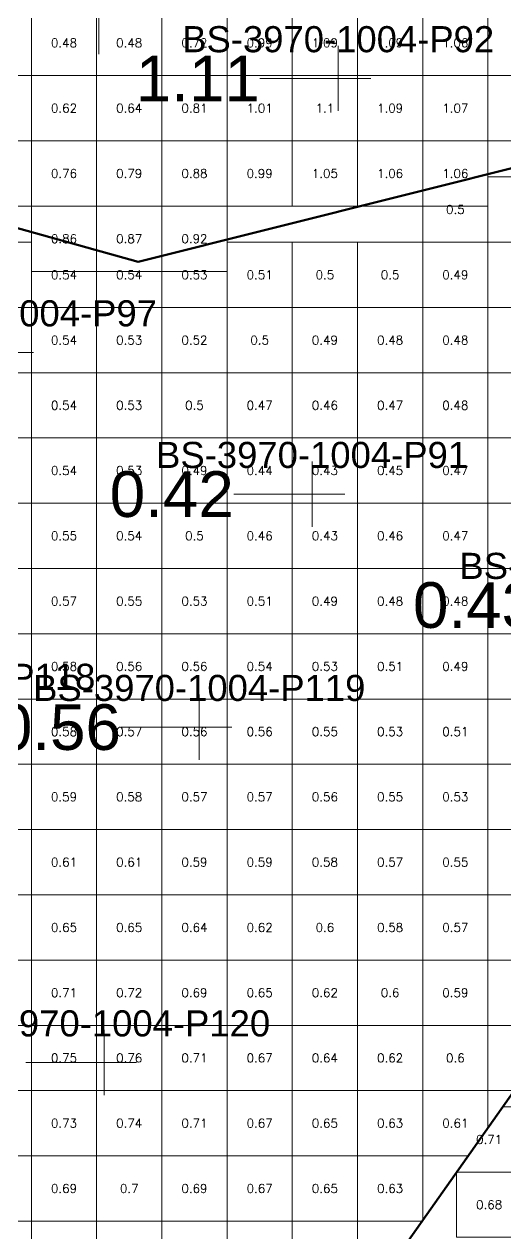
# Model space of a CAD drawing. Header units: inches. Extents: x 469759 to 470079, y 4349683 to 4349873.
# Drawn here: x 469840.26 to 469847.63, y 4349749.96 to 4349768.48 of the extents above; entities that cross this region are included whole.
import ezdxf
from ezdxf.enums import TextEntityAlignment as Align

# ---------------------------------------------------------------- set-up
doc = ezdxf.new("R2010")
doc.units = ezdxf.units.IN
doc.header["$MEASUREMENT"] = 0
for name, color, linetype, lineweight in [('点', 7, 'Continuous', 0), ('爆区方格网', 7, 'Continuous', 0), ('线条', 7, 'Continuous', 0), ('钻孔', 7, 'Continuous', 0)]:
    doc.layers.add(name, color=color, linetype=linetype, lineweight=lineweight)
doc.styles.add('3dmine_textStyle_1', font='txt.shx', dxfattribs={"height": 1, "bigfont": 'gbcbig.shx'})
doc.styles.add('3dmine_textStyle_2', font='arial.ttf', dxfattribs={"height": 1})

msp = doc.modelspace()

# ---------------------------------------------------------------- hatches: boundary and pattern name
at = {"layer": '钻孔', "linetype": 'Continuous', "lineweight": 0, "true_color": 0x0000ff, "extrusion": (0, 1, 0)}
msp.add_hatch(color=5, dxfattribs=at).paths.add_polyline_path([(-469846.07, 3960.43), (-469845.07, 3960.43), (-469845.07, 3972.43), (-469846.07, 3972.43)], flags=0)
at = {"layer": '钻孔', "linetype": 'Continuous', "lineweight": 0, "true_color": 0x00ffff, "extrusion": (0, 1, 0)}
for points in [[(-469840.9, 3959.86), (-469839.9, 3959.86), (-469839.9, 3972.86), (-469840.9, 3972.86)], [(-469843.94, 3960.33), (-469842.94, 3960.33), (-469842.94, 3972.33), (-469843.94, 3972.33)], [(-469842.48, 3960.38), (-469841.48, 3960.38), (-469841.48, 3972.38), (-469842.48, 3972.38)]]:
    msp.add_hatch(color=4, dxfattribs=at).paths.add_polyline_path(points, flags=0)
at = {"layer": '钻孔', "linetype": 'Continuous', "lineweight": 0, "true_color": 0x808080, "extrusion": (0, 1, 0)}
msp.add_hatch(color=8, dxfattribs=at).paths.add_polyline_path([(-469845.67, 3959.57), (-469844.67, 3959.57), (-469844.67, 3972.57), (-469845.67, 3972.57)], flags=0)

# ---------------------------------------------------------------- linework, layer by layer
at = {"color": 5, "linetype": 'Continuous', "lineweight": 50, "elevation": 1987.297}
for points in [[(469817.208, 4349769.309), (469828.454, 4349775.127), (469837.3, 4349777.874), (469846.044, 4349775.075), (469845.59, 4349771.971), (469847.292, 4349769.245), (469850.168, 4349770.343), (469852.439, 4349771.326), (469856.754, 4349771.099), (469861.845, 4349771.213), (469866.414, 4349769.254), (469864.214, 4349766.26), (469858.315, 4349764.574), (469853.994, 4349765.649), (469852.242, 4349767.401), (469842.005, 4349764.839), (469836.359, 4349766.411), (469832.229, 4349766.357), (469826.099, 4349763.33), (469820.476, 4349762.487), (469821.961, 4349767.803), (469817.208, 4349769.309), (469817.208, 4349769.309)], [(469824.272, 4349756.124), (469828.701, 4349753.527), (469831.831, 4349753.068), (469833.358, 4349750.622), (469837.582, 4349745.099), (469842.228, 4349744.294), (469848.28, 4349752.862), (469855.658, 4349756.452), (469851.682, 4349759.72), (469853.994, 4349765.649), (469852.242, 4349767.401), (469842.005, 4349764.839), (469836.359, 4349766.411), (469832.229, 4349766.357), (469826.099, 4349763.33)]]:
    msp.add_lwpolyline(points, dxfattribs=at)
at = {"color": 4, "linetype": 'Continuous', "lineweight": 0, "true_color": 0x00ffff, "elevation": 3966.233}
msp.add_lwpolyline([(469845.427, 4349736.191), (469841.883, 4349739.467), (469842.228, 4349744.294), (469848.28, 4349752.862), (469855.658, 4349756.452), (469860.241, 4349759.881)], dxfattribs=at)
at = {"layer": '点', "color": 138, "linetype": 'Continuous', "lineweight": 0, "true_color": 0x004c4c}
for points, elevation in [([(469841.4, 4349768.02), (469841.4, 4349769.02)], 3972.49), ([(469845.07, 4349767.15), (469845.07, 4349768.15)], 3972.43), ([(469845.57, 4349767.65), (469844.57, 4349767.65)], 3972.43), ([(469840.4, 4349763.45), (469839.4, 4349763.45)], 3972.86), ([(469844.67, 4349760.78), (469844.67, 4349761.78)], 3972.57), ([(469845.17, 4349761.28), (469844.17, 4349761.28)], 3972.57), ([(469842.94, 4349757.21), (469842.94, 4349758.21)], 3972.33), ([(469843.44, 4349757.71), (469842.44, 4349757.71)], 3972.33), ([(469841.48, 4349752.07), (469841.48, 4349753.07)], 3972.38), ([(469841.98, 4349752.57), (469840.98, 4349752.57)], 3972.38)]:
    msp.add_lwpolyline(points, dxfattribs=dict(at, elevation=elevation))
at = {"layer": '爆区方格网', "color": 5, "linetype": 'Continuous', "lineweight": 0, "elevation": 3972.82}
for points in [[(469840.366, 4349767.693), (469839.366, 4349767.693), (469839.366, 4349768.693), (469840.366, 4349768.693), (469840.366, 4349767.693)], [(469841.366, 4349767.693), (469840.366, 4349767.693), (469840.366, 4349768.693), (469841.366, 4349768.693), (469841.366, 4349767.693)], [(469842.366, 4349767.693), (469841.366, 4349767.693), (469841.366, 4349768.693), (469842.366, 4349768.693), (469842.366, 4349767.693)], [(469843.366, 4349767.693), (469842.366, 4349767.693), (469842.366, 4349768.693), (469843.366, 4349768.693), (469843.366, 4349767.693)], [(469844.366, 4349767.693), (469843.366, 4349767.693), (469843.366, 4349768.693), (469844.366, 4349768.693), (469844.366, 4349767.693)], [(469845.366, 4349767.693), (469844.366, 4349767.693), (469844.366, 4349768.693), (469845.366, 4349768.693), (469845.366, 4349767.693)], [(469846.366, 4349767.693), (469845.366, 4349767.693), (469845.366, 4349768.693), (469846.366, 4349768.693), (469846.366, 4349767.693)], [(469847.366, 4349767.693), (469846.366, 4349767.693), (469846.366, 4349768.693), (469847.366, 4349768.693), (469847.366, 4349767.693)], [(469848.366, 4349767.693), (469847.366, 4349767.693), (469847.366, 4349768.693), (469848.366, 4349768.693), (469848.366, 4349767.693)], [(469840.366, 4349766.693), (469839.366, 4349766.693), (469839.366, 4349767.693), (469840.366, 4349767.693), (469840.366, 4349766.693)], [(469841.366, 4349766.693), (469840.366, 4349766.693), (469840.366, 4349767.693), (469841.366, 4349767.693), (469841.366, 4349766.693)], [(469842.366, 4349766.693), (469841.366, 4349766.693), (469841.366, 4349767.693), (469842.366, 4349767.693), (469842.366, 4349766.693)], [(469843.366, 4349766.693), (469842.366, 4349766.693), (469842.366, 4349767.693), (469843.366, 4349767.693), (469843.366, 4349766.693)], [(469844.366, 4349766.693), (469843.366, 4349766.693), (469843.366, 4349767.693), (469844.366, 4349767.693), (469844.366, 4349766.693)], [(469845.366, 4349766.693), (469844.366, 4349766.693), (469844.366, 4349767.693), (469845.366, 4349767.693), (469845.366, 4349766.693)], [(469846.366, 4349766.693), (469845.366, 4349766.693), (469845.366, 4349767.693), (469846.366, 4349767.693), (469846.366, 4349766.693)], [(469847.366, 4349766.693), (469846.366, 4349766.693), (469846.366, 4349767.693), (469847.366, 4349767.693), (469847.366, 4349766.693)], [(469848.366, 4349766.693), (469847.366, 4349766.693), (469847.366, 4349767.693), (469848.366, 4349767.693), (469848.366, 4349766.693)], [(469840.366, 4349765.693), (469839.366, 4349765.693), (469839.366, 4349766.693), (469840.366, 4349766.693), (469840.366, 4349765.693)], [(469841.366, 4349765.693), (469840.366, 4349765.693), (469840.366, 4349766.693), (469841.366, 4349766.693), (469841.366, 4349765.693)], [(469842.366, 4349765.693), (469841.366, 4349765.693), (469841.366, 4349766.693), (469842.366, 4349766.693), (469842.366, 4349765.693)], [(469843.366, 4349765.693), (469842.366, 4349765.693), (469842.366, 4349766.693), (469843.366, 4349766.693), (469843.366, 4349765.693)], [(469844.366, 4349765.693), (469843.366, 4349765.693), (469843.366, 4349766.693), (469844.366, 4349766.693), (469844.366, 4349765.693)], [(469845.366, 4349765.693), (469844.366, 4349765.693), (469844.366, 4349766.693), (469845.366, 4349766.693), (469845.366, 4349765.693)], [(469846.366, 4349765.693), (469845.366, 4349765.693), (469845.366, 4349766.693), (469846.366, 4349766.693), (469846.366, 4349765.693)], [(469841.366, 4349764.693), (469840.366, 4349764.693), (469840.366, 4349765.693), (469841.366, 4349765.693), (469841.366, 4349764.693)], [(469842.366, 4349764.693), (469841.366, 4349764.693), (469841.366, 4349765.693), (469842.366, 4349765.693), (469842.366, 4349764.693)], [(469843.366, 4349764.693), (469842.366, 4349764.693), (469842.366, 4349765.693), (469843.366, 4349765.693), (469843.366, 4349764.693)]]:
    msp.add_lwpolyline(points, dxfattribs=at)
at = {"layer": '爆区方格网', "color": 5, "linetype": 'Continuous', "lineweight": 0, "true_color": 0x0000ff, "elevation": 3972.82}
msp.add_lwpolyline([(469847.366, 4349765.693), (469846.366, 4349765.693), (469846.366, 4349766.693), (469847.366, 4349766.693), (469847.366, 4349765.693)], dxfattribs=at)
at = {"layer": '爆区方格网', "color": 4, "linetype": 'Continuous', "lineweight": 0, "elevation": 3972.76}
for points in [[(469848.366, 4349765.14), (469847.366, 4349765.14), (469847.366, 4349765.693), (469847.366, 4349766.14), (469848.366, 4349766.14), (469848.366, 4349765.14)], [(469847.366, 4349765.14), (469846.366, 4349765.14), (469846.366, 4349765.693), (469847.366, 4349765.693), (469847.366, 4349765.14)], [(469844.366, 4349764.14), (469843.366, 4349764.14), (469843.366, 4349764.693), (469843.366, 4349765.14), (469844.366, 4349765.14), (469844.366, 4349764.14)], [(469845.366, 4349764.14), (469844.366, 4349764.14), (469844.366, 4349765.14), (469845.366, 4349765.14), (469845.366, 4349764.14)], [(469846.366, 4349764.14), (469845.366, 4349764.14), (469845.366, 4349765.14), (469846.366, 4349765.14), (469846.366, 4349764.14)], [(469847.366, 4349764.14), (469846.366, 4349764.14), (469846.366, 4349765.14), (469847.366, 4349765.14), (469847.366, 4349764.14)], [(469848.366, 4349764.14), (469847.366, 4349764.14), (469847.366, 4349765.14), (469848.366, 4349765.14), (469848.366, 4349764.14)], [(469840.366, 4349763.14), (469839.366, 4349763.14), (469839.366, 4349764.14), (469840.366, 4349764.14), (469840.366, 4349763.14)], [(469841.366, 4349763.14), (469840.366, 4349763.14), (469840.366, 4349764.14), (469841.366, 4349764.14), (469841.366, 4349763.14)], [(469842.366, 4349763.14), (469841.366, 4349763.14), (469841.366, 4349764.14), (469842.366, 4349764.14), (469842.366, 4349763.14)], [(469843.366, 4349763.14), (469842.366, 4349763.14), (469842.366, 4349764.14), (469843.366, 4349764.14), (469843.366, 4349763.14)], [(469844.366, 4349763.14), (469843.366, 4349763.14), (469843.366, 4349764.14), (469844.366, 4349764.14), (469844.366, 4349763.14)], [(469845.366, 4349763.14), (469844.366, 4349763.14), (469844.366, 4349764.14), (469845.366, 4349764.14), (469845.366, 4349763.14)], [(469846.366, 4349763.14), (469845.366, 4349763.14), (469845.366, 4349764.14), (469846.366, 4349764.14), (469846.366, 4349763.14)], [(469847.366, 4349763.14), (469846.366, 4349763.14), (469846.366, 4349764.14), (469847.366, 4349764.14), (469847.366, 4349763.14)], [(469848.366, 4349763.14), (469847.366, 4349763.14), (469847.366, 4349764.14), (469848.366, 4349764.14), (469848.366, 4349763.14)], [(469840.366, 4349762.14), (469839.366, 4349762.14), (469839.366, 4349763.14), (469840.366, 4349763.14), (469840.366, 4349762.14)], [(469841.366, 4349762.14), (469840.366, 4349762.14), (469840.366, 4349763.14), (469841.366, 4349763.14), (469841.366, 4349762.14)], [(469842.366, 4349762.14), (469841.366, 4349762.14), (469841.366, 4349763.14), (469842.366, 4349763.14), (469842.366, 4349762.14)], [(469843.366, 4349762.14), (469842.366, 4349762.14), (469842.366, 4349763.14), (469843.366, 4349763.14), (469843.366, 4349762.14)], [(469844.366, 4349762.14), (469843.366, 4349762.14), (469843.366, 4349763.14), (469844.366, 4349763.14), (469844.366, 4349762.14)], [(469845.366, 4349762.14), (469844.366, 4349762.14), (469844.366, 4349763.14), (469845.366, 4349763.14), (469845.366, 4349762.14)], [(469846.366, 4349762.14), (469845.366, 4349762.14), (469845.366, 4349763.14), (469846.366, 4349763.14), (469846.366, 4349762.14)], [(469847.366, 4349762.14), (469846.366, 4349762.14), (469846.366, 4349763.14), (469847.366, 4349763.14), (469847.366, 4349762.14)], [(469848.366, 4349762.14), (469847.366, 4349762.14), (469847.366, 4349763.14), (469848.366, 4349763.14), (469848.366, 4349762.14)], [(469840.366, 4349761.14), (469839.366, 4349761.14), (469839.366, 4349762.14), (469840.366, 4349762.14), (469840.366, 4349761.14)], [(469841.366, 4349761.14), (469840.366, 4349761.14), (469840.366, 4349762.14), (469841.366, 4349762.14), (469841.366, 4349761.14)], [(469842.366, 4349761.14), (469841.366, 4349761.14), (469841.366, 4349762.14), (469842.366, 4349762.14), (469842.366, 4349761.14)], [(469843.366, 4349761.14), (469842.366, 4349761.14), (469842.366, 4349762.14), (469843.366, 4349762.14), (469843.366, 4349761.14)], [(469844.366, 4349761.14), (469843.366, 4349761.14), (469843.366, 4349762.14), (469844.366, 4349762.14), (469844.366, 4349761.14)], [(469845.366, 4349761.14), (469844.366, 4349761.14), (469844.366, 4349762.14), (469845.366, 4349762.14), (469845.366, 4349761.14)], [(469846.366, 4349761.14), (469845.366, 4349761.14), (469845.366, 4349762.14), (469846.366, 4349762.14), (469846.366, 4349761.14)], [(469847.366, 4349761.14), (469846.366, 4349761.14), (469846.366, 4349762.14), (469847.366, 4349762.14), (469847.366, 4349761.14)], [(469848.366, 4349761.14), (469847.366, 4349761.14), (469847.366, 4349762.14), (469848.366, 4349762.14), (469848.366, 4349761.14)], [(469840.366, 4349760.14), (469839.366, 4349760.14), (469839.366, 4349761.14), (469840.366, 4349761.14), (469840.366, 4349760.14)], [(469841.366, 4349760.14), (469840.366, 4349760.14), (469840.366, 4349761.14), (469841.366, 4349761.14), (469841.366, 4349760.14)], [(469842.366, 4349760.14), (469841.366, 4349760.14), (469841.366, 4349761.14), (469842.366, 4349761.14), (469842.366, 4349760.14)], [(469843.366, 4349760.14), (469842.366, 4349760.14), (469842.366, 4349761.14), (469843.366, 4349761.14), (469843.366, 4349760.14)], [(469844.366, 4349760.14), (469843.366, 4349760.14), (469843.366, 4349761.14), (469844.366, 4349761.14), (469844.366, 4349760.14)], [(469845.366, 4349760.14), (469844.366, 4349760.14), (469844.366, 4349761.14), (469845.366, 4349761.14), (469845.366, 4349760.14)], [(469846.366, 4349760.14), (469845.366, 4349760.14), (469845.366, 4349761.14), (469846.366, 4349761.14), (469846.366, 4349760.14)], [(469847.366, 4349760.14), (469846.366, 4349760.14), (469846.366, 4349761.14), (469847.366, 4349761.14), (469847.366, 4349760.14)], [(469848.366, 4349760.14), (469847.366, 4349760.14), (469847.366, 4349761.14), (469848.366, 4349761.14), (469848.366, 4349760.14)], [(469840.366, 4349759.14), (469839.366, 4349759.14), (469839.366, 4349760.14), (469840.366, 4349760.14), (469840.366, 4349759.14)], [(469841.366, 4349759.14), (469840.366, 4349759.14), (469840.366, 4349760.14), (469841.366, 4349760.14), (469841.366, 4349759.14)], [(469842.366, 4349759.14), (469841.366, 4349759.14), (469841.366, 4349760.14), (469842.366, 4349760.14), (469842.366, 4349759.14)], [(469843.366, 4349759.14), (469842.366, 4349759.14), (469842.366, 4349760.14), (469843.366, 4349760.14), (469843.366, 4349759.14)], [(469844.366, 4349759.14), (469843.366, 4349759.14), (469843.366, 4349760.14), (469844.366, 4349760.14), (469844.366, 4349759.14)], [(469845.366, 4349759.14), (469844.366, 4349759.14), (469844.366, 4349760.14), (469845.366, 4349760.14), (469845.366, 4349759.14)], [(469846.366, 4349759.14), (469845.366, 4349759.14), (469845.366, 4349760.14), (469846.366, 4349760.14), (469846.366, 4349759.14)], [(469847.366, 4349759.14), (469846.366, 4349759.14), (469846.366, 4349760.14), (469847.366, 4349760.14), (469847.366, 4349759.14)], [(469848.366, 4349759.14), (469847.366, 4349759.14), (469847.366, 4349760.14), (469848.366, 4349760.14), (469848.366, 4349759.14)], [(469840.366, 4349758.14), (469839.366, 4349758.14), (469839.366, 4349759.14), (469840.366, 4349759.14), (469840.366, 4349758.14)], [(469841.366, 4349758.14), (469840.366, 4349758.14), (469840.366, 4349759.14), (469841.366, 4349759.14), (469841.366, 4349758.14)], [(469842.366, 4349758.14), (469841.366, 4349758.14), (469841.366, 4349759.14), (469842.366, 4349759.14), (469842.366, 4349758.14)], [(469843.366, 4349758.14), (469842.366, 4349758.14), (469842.366, 4349759.14), (469843.366, 4349759.14), (469843.366, 4349758.14)], [(469844.366, 4349758.14), (469843.366, 4349758.14), (469843.366, 4349759.14), (469844.366, 4349759.14), (469844.366, 4349758.14)], [(469845.366, 4349758.14), (469844.366, 4349758.14), (469844.366, 4349759.14), (469845.366, 4349759.14), (469845.366, 4349758.14)], [(469846.366, 4349758.14), (469845.366, 4349758.14), (469845.366, 4349759.14), (469846.366, 4349759.14), (469846.366, 4349758.14)], [(469847.366, 4349758.14), (469846.366, 4349758.14), (469846.366, 4349759.14), (469847.366, 4349759.14), (469847.366, 4349758.14)], [(469848.366, 4349758.14), (469847.366, 4349758.14), (469847.366, 4349759.14), (469848.366, 4349759.14), (469848.366, 4349758.14)], [(469840.366, 4349757.14), (469839.366, 4349757.14), (469839.366, 4349758.14), (469840.366, 4349758.14), (469840.366, 4349757.14)], [(469841.366, 4349757.14), (469840.366, 4349757.14), (469840.366, 4349758.14), (469841.366, 4349758.14), (469841.366, 4349757.14)], [(469842.366, 4349757.14), (469841.366, 4349757.14), (469841.366, 4349758.14), (469842.366, 4349758.14), (469842.366, 4349757.14)], [(469843.366, 4349757.14), (469842.366, 4349757.14), (469842.366, 4349758.14), (469843.366, 4349758.14), (469843.366, 4349757.14)], [(469844.366, 4349757.14), (469843.366, 4349757.14), (469843.366, 4349758.14), (469844.366, 4349758.14), (469844.366, 4349757.14)], [(469845.366, 4349757.14), (469844.366, 4349757.14), (469844.366, 4349758.14), (469845.366, 4349758.14), (469845.366, 4349757.14)], [(469846.366, 4349757.14), (469845.366, 4349757.14), (469845.366, 4349758.14), (469846.366, 4349758.14), (469846.366, 4349757.14)], [(469847.366, 4349757.14), (469846.366, 4349757.14), (469846.366, 4349758.14), (469847.366, 4349758.14), (469847.366, 4349757.14)], [(469848.366, 4349757.14), (469847.366, 4349757.14), (469847.366, 4349758.14), (469848.366, 4349758.14), (469848.366, 4349757.14)], [(469840.366, 4349756.14), (469839.366, 4349756.14), (469839.366, 4349757.14), (469840.366, 4349757.14), (469840.366, 4349756.14)], [(469841.366, 4349756.14), (469840.366, 4349756.14), (469840.366, 4349757.14), (469841.366, 4349757.14), (469841.366, 4349756.14)], [(469842.366, 4349756.14), (469841.366, 4349756.14), (469841.366, 4349757.14), (469842.366, 4349757.14), (469842.366, 4349756.14)], [(469843.366, 4349756.14), (469842.366, 4349756.14), (469842.366, 4349757.14), (469843.366, 4349757.14), (469843.366, 4349756.14)], [(469844.366, 4349756.14), (469843.366, 4349756.14), (469843.366, 4349757.14), (469844.366, 4349757.14), (469844.366, 4349756.14)], [(469845.366, 4349756.14), (469844.366, 4349756.14), (469844.366, 4349757.14), (469845.366, 4349757.14), (469845.366, 4349756.14)], [(469846.366, 4349756.14), (469845.366, 4349756.14), (469845.366, 4349757.14), (469846.366, 4349757.14), (469846.366, 4349756.14)], [(469847.366, 4349756.14), (469846.366, 4349756.14), (469846.366, 4349757.14), (469847.366, 4349757.14), (469847.366, 4349756.14)], [(469848.366, 4349756.14), (469847.366, 4349756.14), (469847.366, 4349757.14), (469848.366, 4349757.14), (469848.366, 4349756.14)], [(469840.366, 4349755.14), (469839.366, 4349755.14), (469839.366, 4349756.14), (469840.366, 4349756.14), (469840.366, 4349755.14)], [(469841.366, 4349755.14), (469840.366, 4349755.14), (469840.366, 4349756.14), (469841.366, 4349756.14), (469841.366, 4349755.14)], [(469842.366, 4349755.14), (469841.366, 4349755.14), (469841.366, 4349756.14), (469842.366, 4349756.14), (469842.366, 4349755.14)], [(469843.366, 4349755.14), (469842.366, 4349755.14), (469842.366, 4349756.14), (469843.366, 4349756.14), (469843.366, 4349755.14)], [(469844.366, 4349755.14), (469843.366, 4349755.14), (469843.366, 4349756.14), (469844.366, 4349756.14), (469844.366, 4349755.14)], [(469845.366, 4349755.14), (469844.366, 4349755.14), (469844.366, 4349756.14), (469845.366, 4349756.14), (469845.366, 4349755.14)], [(469846.366, 4349755.14), (469845.366, 4349755.14), (469845.366, 4349756.14), (469846.366, 4349756.14), (469846.366, 4349755.14)], [(469847.366, 4349755.14), (469846.366, 4349755.14), (469846.366, 4349756.14), (469847.366, 4349756.14), (469847.366, 4349755.14)], [(469848.366, 4349755.14), (469847.366, 4349755.14), (469847.366, 4349756.14), (469848.366, 4349756.14), (469848.366, 4349755.14)], [(469840.366, 4349754.14), (469839.366, 4349754.14), (469839.366, 4349755.14), (469840.366, 4349755.14), (469840.366, 4349754.14)], [(469841.366, 4349754.14), (469840.366, 4349754.14), (469840.366, 4349755.14), (469841.366, 4349755.14), (469841.366, 4349754.14)], [(469842.366, 4349754.14), (469841.366, 4349754.14), (469841.366, 4349755.14), (469842.366, 4349755.14), (469842.366, 4349754.14)], [(469843.366, 4349754.14), (469842.366, 4349754.14), (469842.366, 4349755.14), (469843.366, 4349755.14), (469843.366, 4349754.14)], [(469844.366, 4349754.14), (469843.366, 4349754.14), (469843.366, 4349755.14), (469844.366, 4349755.14), (469844.366, 4349754.14)], [(469845.366, 4349754.14), (469844.366, 4349754.14), (469844.366, 4349755.14), (469845.366, 4349755.14), (469845.366, 4349754.14)], [(469846.366, 4349754.14), (469845.366, 4349754.14), (469845.366, 4349755.14), (469846.366, 4349755.14), (469846.366, 4349754.14)], [(469847.366, 4349754.14), (469846.366, 4349754.14), (469846.366, 4349755.14), (469847.366, 4349755.14), (469847.366, 4349754.14)], [(469848.366, 4349754.14), (469847.366, 4349754.14), (469847.366, 4349755.14), (469848.366, 4349755.14), (469848.366, 4349754.14)], [(469840.366, 4349753.14), (469839.366, 4349753.14), (469839.366, 4349754.14), (469840.366, 4349754.14), (469840.366, 4349753.14)], [(469841.366, 4349753.14), (469840.366, 4349753.14), (469840.366, 4349754.14), (469841.366, 4349754.14), (469841.366, 4349753.14)], [(469842.366, 4349753.14), (469841.366, 4349753.14), (469841.366, 4349754.14), (469842.366, 4349754.14), (469842.366, 4349753.14)], [(469843.366, 4349753.14), (469842.366, 4349753.14), (469842.366, 4349754.14), (469843.366, 4349754.14), (469843.366, 4349753.14)], [(469844.366, 4349753.14), (469843.366, 4349753.14), (469843.366, 4349754.14), (469844.366, 4349754.14), (469844.366, 4349753.14)], [(469845.366, 4349753.14), (469844.366, 4349753.14), (469844.366, 4349754.14), (469845.366, 4349754.14), (469845.366, 4349753.14)], [(469846.366, 4349753.14), (469845.366, 4349753.14), (469845.366, 4349754.14), (469846.366, 4349754.14), (469846.366, 4349753.14)], [(469847.366, 4349753.14), (469846.366, 4349753.14), (469846.366, 4349754.14), (469847.366, 4349754.14), (469847.366, 4349753.14)], [(469848.366, 4349753.14), (469847.366, 4349753.14), (469847.366, 4349754.14), (469848.366, 4349754.14), (469848.366, 4349753.14)], [(469840.366, 4349752.14), (469839.366, 4349752.14), (469839.366, 4349753.14), (469840.366, 4349753.14), (469840.366, 4349752.14)], [(469841.366, 4349752.14), (469840.366, 4349752.14), (469840.366, 4349753.14), (469841.366, 4349753.14), (469841.366, 4349752.14)], [(469842.366, 4349752.14), (469841.366, 4349752.14), (469841.366, 4349753.14), (469842.366, 4349753.14), (469842.366, 4349752.14)], [(469843.366, 4349752.14), (469842.366, 4349752.14), (469842.366, 4349753.14), (469843.366, 4349753.14), (469843.366, 4349752.14)], [(469844.366, 4349752.14), (469843.366, 4349752.14), (469843.366, 4349753.14), (469844.366, 4349753.14), (469844.366, 4349752.14)], [(469845.366, 4349752.14), (469844.366, 4349752.14), (469844.366, 4349753.14), (469845.366, 4349753.14), (469845.366, 4349752.14)], [(469846.366, 4349752.14), (469845.366, 4349752.14), (469845.366, 4349753.14), (469846.366, 4349753.14), (469846.366, 4349752.14)], [(469847.366, 4349752.14), (469846.366, 4349752.14), (469846.366, 4349753.14), (469847.366, 4349753.14), (469847.366, 4349752.14)], [(469848.366, 4349752.904), (469848.28, 4349752.862), (469847.77, 4349752.14), (469847.366, 4349752.14), (469847.366, 4349753.14), (469848.366, 4349753.14), (469848.366, 4349752.904)], [(469840.366, 4349751.14), (469839.366, 4349751.14), (469839.366, 4349752.14), (469840.366, 4349752.14), (469840.366, 4349751.14)], [(469841.366, 4349751.14), (469840.366, 4349751.14), (469840.366, 4349752.14), (469841.366, 4349752.14), (469841.366, 4349751.14)], [(469842.366, 4349751.14), (469841.366, 4349751.14), (469841.366, 4349752.14), (469842.366, 4349752.14), (469842.366, 4349751.14)], [(469843.366, 4349751.14), (469842.366, 4349751.14), (469842.366, 4349752.14), (469843.366, 4349752.14), (469843.366, 4349751.14)], [(469844.366, 4349751.14), (469843.366, 4349751.14), (469843.366, 4349752.14), (469844.366, 4349752.14), (469844.366, 4349751.14)], [(469845.366, 4349751.14), (469844.366, 4349751.14), (469844.366, 4349752.14), (469845.366, 4349752.14), (469845.366, 4349751.14)], [(469846.366, 4349751.14), (469845.366, 4349751.14), (469845.366, 4349752.14), (469846.366, 4349752.14), (469846.366, 4349751.14)], [(469847.366, 4349751.568), (469847.063, 4349751.14), (469846.366, 4349751.14), (469846.366, 4349752.14), (469847.366, 4349752.14), (469847.366, 4349751.568)], [(469842.366, 4349750.14), (469841.366, 4349750.14), (469841.366, 4349751.14), (469842.366, 4349751.14), (469842.366, 4349750.14)], [(469843.366, 4349750.14), (469842.366, 4349750.14), (469842.366, 4349751.14), (469843.366, 4349751.14), (469843.366, 4349750.14)], [(469844.366, 4349750.14), (469843.366, 4349750.14), (469843.366, 4349751.14), (469844.366, 4349751.14), (469844.366, 4349750.14)], [(469845.366, 4349750.14), (469844.366, 4349750.14), (469844.366, 4349751.14), (469845.366, 4349751.14), (469845.366, 4349750.14)], [(469846.366, 4349750.153), (469846.357, 4349750.14), (469845.366, 4349750.14), (469845.366, 4349751.14), (469846.366, 4349751.14), (469846.366, 4349750.153)], [(469843.366, 4349749.14), (469842.366, 4349749.14), (469842.366, 4349750.14), (469843.366, 4349750.14), (469843.366, 4349749.14)], [(469844.366, 4349749.14), (469843.366, 4349749.14), (469843.366, 4349750.14), (469844.366, 4349750.14), (469844.366, 4349749.14)], [(469845.366, 4349749.14), (469844.366, 4349749.14), (469844.366, 4349750.14), (469845.366, 4349750.14), (469845.366, 4349749.14)], [(469845.651, 4349749.14), (469845.366, 4349749.14), (469845.366, 4349750.14), (469846.357, 4349750.14), (469845.651, 4349749.14)]]:
    msp.add_lwpolyline(points, dxfattribs=at)
at = {"layer": '爆区方格网', "color": 4, "linetype": 'Continuous', "lineweight": 0, "true_color": 0x00ffff, "elevation": 3972.76}
for points in [[(469840.366, 4349764.693), (469840.366, 4349764.14), (469839.366, 4349764.14), (469839.366, 4349765.14), (469840.366, 4349765.14), (469840.366, 4349764.693)], [(469841.366, 4349764.14), (469840.366, 4349764.14), (469840.366, 4349764.693), (469841.366, 4349764.693), (469841.366, 4349764.14)], [(469842.366, 4349764.14), (469841.366, 4349764.14), (469841.366, 4349764.693), (469842.366, 4349764.693), (469842.366, 4349764.14)], [(469843.366, 4349764.14), (469842.366, 4349764.14), (469842.366, 4349764.693), (469843.366, 4349764.693), (469843.366, 4349764.14)], [(469840.366, 4349750.14), (469839.366, 4349750.14), (469839.366, 4349751.14), (469840.366, 4349751.14), (469840.366, 4349750.14)], [(469841.366, 4349750.14), (469840.366, 4349750.14), (469840.366, 4349751.14), (469841.366, 4349751.14), (469841.366, 4349750.14)], [(469840.366, 4349749.14), (469839.366, 4349749.14), (469839.366, 4349750.14), (469840.366, 4349750.14), (469840.366, 4349749.14)], [(469841.366, 4349749.14), (469840.366, 4349749.14), (469840.366, 4349750.14), (469841.366, 4349750.14), (469841.366, 4349749.14)], [(469842.366, 4349749.14), (469841.366, 4349749.14), (469841.366, 4349750.14), (469842.366, 4349750.14), (469842.366, 4349749.14)]]:
    msp.add_lwpolyline(points, dxfattribs=at)
at = {"layer": '爆区方格网', "color": 131, "linetype": 'Continuous', "lineweight": 0, "true_color": 0x80ffff, "elevation": 3972.427}
for points in [[(469847.884, 4349750.892), (469846.888, 4349750.892), (469847.595, 4349751.892), (469847.884, 4349751.892), (469847.884, 4349750.892)], [(469847.884, 4349749.892), (469846.884, 4349749.892), (469846.884, 4349750.885), (469846.888, 4349750.892), (469847.884, 4349750.892), (469847.884, 4349749.892)]]:
    msp.add_lwpolyline(points, dxfattribs=at)
at = {"layer": '线条', "color": 138, "linetype": 'Continuous', "lineweight": 0, "true_color": 0x004c4c}
for points, elevation in [([(469845.07, 4349767.65), (469845.07, 4349767.65), (469845.07, 4349767.65)], 3972.43), ([(469844.67, 4349761.28), (469844.67, 4349761.28), (469844.67, 4349761.28)], 3972.57), ([(469842.94, 4349757.71), (469842.94, 4349757.71), (469842.94, 4349757.71)], 3972.33), ([(469841.48, 4349752.57), (469841.48, 4349752.57), (469841.48, 4349752.57)], 3972.38)]:
    msp.add_lwpolyline(points, dxfattribs=dict(at, elevation=elevation))
at = {"layer": '钻孔', "color": 5, "linetype": 'Continuous', "lineweight": 0, "true_color": 0x0000ff}
for elevation in [3972.43, 3960.43]:
    msp.add_lwpolyline([(469845.07, 4349767.65), (469843.87, 4349767.65)], dxfattribs=dict(at, elevation=elevation))
at = {"layer": '钻孔', "color": 8, "linetype": 'Continuous', "lineweight": 0, "true_color": 0x808080}
for elevation in [3972.57, 3959.57]:
    msp.add_lwpolyline([(469844.67, 4349761.28), (469843.47, 4349761.28)], dxfattribs=dict(at, elevation=elevation))
at = {"layer": '钻孔', "color": 4, "linetype": 'Continuous', "lineweight": 0, "true_color": 0x00ffff}
for points, elevation in [([(469842.94, 4349757.71), (469841.74, 4349757.71)], 3972.33), ([(469842.94, 4349757.71), (469841.74, 4349757.71)], 3960.33), ([(469841.48, 4349752.57), (469840.28, 4349752.57)], 3972.38), ([(469841.48, 4349752.57), (469840.28, 4349752.57)], 3960.38)]:
    msp.add_lwpolyline(points, dxfattribs=dict(at, elevation=elevation))

# ---------------------------------------------------------------- texts
at = {"color": 5, "linetype": 'Continuous', "lineweight": 0, "style": '3dmine_textStyle_1'}
for s, p in [('0.48', (469840.866, 4349768.193, 3972.82)), ('0.48', (469841.866, 4349768.193, 3972.82)), ('0.72', (469842.866, 4349768.193, 3972.82)), ('0.99', (469843.866, 4349768.193, 3972.82)), ('1.09', (469844.866, 4349768.193, 3972.82)), ('0.62', (469840.866, 4349767.193, 3972.82)), ('0.64', (469841.866, 4349767.193, 3972.82)), ('0.81', (469842.866, 4349767.193, 3972.82)), ('1.01', (469843.866, 4349767.193, 3972.82)), ('1.1', (469844.866, 4349767.193, 3972.82)), ('1.09', (469845.866, 4349767.193, 3972.82)), ('1.07', (469846.866, 4349767.193, 3972.82)), ('0.76', (469840.866, 4349766.193, 3972.82)), ('0.79', (469841.866, 4349766.193, 3972.82)), ('0.88', (469842.866, 4349766.193, 3972.82)), ('0.99', (469843.866, 4349766.193, 3972.82)), ('1.05', (469844.866, 4349766.193, 3972.82)), ('0.5', (469846.866, 4349765.64, 3972.76)), ('0.86', (469840.866, 4349765.193, 3972.82)), ('0.87', (469841.866, 4349765.193, 3972.82)), ('0.92', (469842.866, 4349765.193, 3972.82))]:
    msp.add_text(s, height=0.1333, dxfattribs=at).set_placement(p, align=Align.MIDDLE_CENTER)
at = {"color": 5, "linetype": 'Continuous', "lineweight": 50, "style": '3dmine_textStyle_1'}
for s, p in [('1.09', (469845.866, 4349768.193, 3972.82)), ('1.06', (469846.866, 4349768.193, 3972.82))]:
    msp.add_text(s, height=0.1333, dxfattribs=at).set_placement(p, align=Align.MIDDLE_CENTER)
at = {"color": 5, "linetype": 'Continuous', "lineweight": 0, "true_color": 0x0000ff, "style": '3dmine_textStyle_1'}
for p in [(469845.866, 4349766.193, 3972.82), (469846.866, 4349766.193, 3972.82)]:
    msp.add_text('1.06', height=0.1333, dxfattribs=at).set_placement(p, align=Align.MIDDLE_CENTER)
at = {"color": 4, "linetype": 'Continuous', "lineweight": 0, "true_color": 0x00ffff, "style": '3dmine_textStyle_1'}
for s, p in [('0.54', (469840.866, 4349764.64, 3972.76)), ('0.54', (469841.866, 4349764.64, 3972.76)), ('0.53', (469842.866, 4349764.64, 3972.76)), ('0.54', (469840.866, 4349763.64, 3972.76)), ('0.53', (469841.866, 4349763.64, 3972.76)), ('0.52', (469842.866, 4349763.64, 3972.76)), ('0.73', (469840.866, 4349751.64, 3972.76)), ('0.69', (469840.866, 4349750.64, 3972.76)), ('0.7', (469841.866, 4349750.64, 3972.76))]:
    msp.add_text(s, height=0.1333, dxfattribs=at).set_placement(p, align=Align.MIDDLE_CENTER)
at = {"color": 4, "linetype": 'Continuous', "lineweight": 0, "style": '3dmine_textStyle_1'}
for s, p in [('0.51', (469843.866, 4349764.64, 3972.76)), ('0.5', (469844.866, 4349764.64, 3972.76)), ('0.5', (469845.866, 4349764.64, 3972.76)), ('0.49', (469846.866, 4349764.64, 3972.76)), ('0.5', (469843.866, 4349763.64, 3972.76)), ('0.49', (469844.866, 4349763.64, 3972.76)), ('0.48', (469845.866, 4349763.64, 3972.76)), ('0.48', (469846.866, 4349763.64, 3972.76)), ('0.54', (469840.866, 4349762.64, 3972.76)), ('0.53', (469841.866, 4349762.64, 3972.76)), ('0.5', (469842.866, 4349762.64, 3972.76)), ('0.47', (469843.866, 4349762.64, 3972.76)), ('0.46', (469844.866, 4349762.64, 3972.76)), ('0.47', (469845.866, 4349762.64, 3972.76)), ('0.48', (469846.866, 4349762.64, 3972.76)), ('0.54', (469840.866, 4349761.64, 3972.76)), ('0.53', (469841.866, 4349761.64, 3972.76)), ('0.49', (469842.866, 4349761.64, 3972.76)), ('0.44', (469843.866, 4349761.64, 3972.76)), ('0.43', (469844.866, 4349761.64, 3972.76)), ('0.45', (469845.866, 4349761.64, 3972.76)), ('0.47', (469846.866, 4349761.64, 3972.76)), ('0.55', (469840.866, 4349760.64, 3972.76)), ('0.54', (469841.866, 4349760.64, 3972.76)), ('0.5', (469842.866, 4349760.64, 3972.76)), ('0.46', (469843.866, 4349760.64, 3972.76)), ('0.43', (469844.866, 4349760.64, 3972.76)), ('0.46', (469845.866, 4349760.64, 3972.76)), ('0.47', (469846.866, 4349760.64, 3972.76)), ('0.57', (469840.866, 4349759.64, 3972.76)), ('0.55', (469841.866, 4349759.64, 3972.76)), ('0.53', (469842.866, 4349759.64, 3972.76)), ('0.51', (469843.866, 4349759.64, 3972.76)), ('0.49', (469844.866, 4349759.64, 3972.76)), ('0.48', (469845.866, 4349759.64, 3972.76)), ('0.48', (469846.866, 4349759.64, 3972.76)), ('0.58', (469840.866, 4349758.64, 3972.76)), ('0.56', (469841.866, 4349758.64, 3972.76)), ('0.56', (469842.866, 4349758.64, 3972.76)), ('0.54', (469843.866, 4349758.64, 3972.76)), ('0.53', (469844.866, 4349758.64, 3972.76)), ('0.51', (469845.866, 4349758.64, 3972.76)), ('0.49', (469846.866, 4349758.64, 3972.76)), ('0.58', (469840.866, 4349757.64, 3972.76)), ('0.57', (469841.866, 4349757.64, 3972.76)), ('0.56', (469842.866, 4349757.64, 3972.76)), ('0.56', (469843.866, 4349757.64, 3972.76)), ('0.55', (469844.866, 4349757.64, 3972.76)), ('0.53', (469845.866, 4349757.64, 3972.76)), ('0.51', (469846.866, 4349757.64, 3972.76)), ('0.59', (469840.866, 4349756.64, 3972.76)), ('0.58', (469841.866, 4349756.64, 3972.76)), ('0.57', (469842.866, 4349756.64, 3972.76)), ('0.57', (469843.866, 4349756.64, 3972.76)), ('0.56', (469844.866, 4349756.64, 3972.76)), ('0.55', (469845.866, 4349756.64, 3972.76)), ('0.53', (469846.866, 4349756.64, 3972.76)), ('0.61', (469840.866, 4349755.64, 3972.76)), ('0.61', (469841.866, 4349755.64, 3972.76)), ('0.59', (469842.866, 4349755.64, 3972.76)), ('0.59', (469843.866, 4349755.64, 3972.76)), ('0.58', (469844.866, 4349755.64, 3972.76)), ('0.57', (469845.866, 4349755.64, 3972.76)), ('0.55', (469846.866, 4349755.64, 3972.76)), ('0.65', (469840.866, 4349754.64, 3972.76)), ('0.65', (469841.866, 4349754.64, 3972.76)), ('0.64', (469842.866, 4349754.64, 3972.76)), ('0.62', (469843.866, 4349754.64, 3972.76)), ('0.6', (469844.866, 4349754.64, 3972.76)), ('0.58', (469845.866, 4349754.64, 3972.76)), ('0.57', (469846.866, 4349754.64, 3972.76)), ('0.71', (469840.866, 4349753.64, 3972.76)), ('0.72', (469841.866, 4349753.64, 3972.76)), ('0.69', (469842.866, 4349753.64, 3972.76)), ('0.65', (469843.866, 4349753.64, 3972.76)), ('0.62', (469844.866, 4349753.64, 3972.76)), ('0.6', (469845.866, 4349753.64, 3972.76)), ('0.59', (469846.866, 4349753.64, 3972.76)), ('0.75', (469840.866, 4349752.64, 3972.76)), ('0.76', (469841.866, 4349752.64, 3972.76)), ('0.71', (469842.866, 4349752.64, 3972.76)), ('0.67', (469843.866, 4349752.64, 3972.76)), ('0.64', (469844.866, 4349752.64, 3972.76)), ('0.62', (469845.866, 4349752.64, 3972.76)), ('0.6', (469846.866, 4349752.64, 3972.76)), ('0.74', (469841.866, 4349751.64, 3972.76)), ('0.71', (469842.866, 4349751.64, 3972.76)), ('0.67', (469843.866, 4349751.64, 3972.76)), ('0.65', (469844.866, 4349751.64, 3972.76)), ('0.63', (469845.866, 4349751.64, 3972.76)), ('0.61', (469846.866, 4349751.64, 3972.76)), ('0.69', (469842.866, 4349750.64, 3972.76)), ('0.67', (469843.866, 4349750.64, 3972.76)), ('0.65', (469844.866, 4349750.64, 3972.76)), ('0.63', (469845.866, 4349750.64, 3972.76))]:
    msp.add_text(s, height=0.1333, dxfattribs=at).set_placement(p, align=Align.MIDDLE_CENTER)
at = {"color": 131, "linetype": 'Continuous', "lineweight": 0, "true_color": 0x80ffff, "style": '3dmine_textStyle_1'}
for s, p in [('0.71', (469847.384, 4349751.392, 3972.427)), ('0.68', (469847.384, 4349750.392, 3972.427))]:
    msp.add_text(s, height=0.1333, dxfattribs=at).set_placement(p, align=Align.MIDDLE_CENTER)
at = {"layer": '钻孔', "color": 138, "linetype": 'Continuous', "lineweight": 0, "true_color": 0x004c4c, "style": '3dmine_textStyle_2'}
for s, p in [('BS-3970-1004-P92', (469845.07, 4349768.05, 3972.43)), ('BS-3970-1004-P97', (469839.9, 4349763.85, 3972.86)), ('BS-3970-1004-P91', (469844.67, 4349761.68, 3972.57)), ('BS-3970-1004-P90', (469849.32, 4349759.98, 3972.4)), ('BS-3970-1004-P118', (469838.8, 4349758.28, 3972.6)), ('BS-3970-1004-P119', (469842.94, 4349758.11, 3972.33)), ('BS-3970-1004-P120', (469841.48, 4349752.97, 3972.38))]:
    msp.add_text(s, height=0.4, dxfattribs=at).set_placement(p, align=Align.CENTER)
at = {"layer": '钻孔', "color": 5, "linetype": 'Continuous', "lineweight": 0, "true_color": 0x0000ff, "style": '3dmine_textStyle_2'}
msp.add_text('1.11', height=0.7, dxfattribs=at).set_placement((469843.87, 4349767.65, 3966.43), align=Align.MIDDLE_RIGHT)
at = {"layer": '钻孔', "color": 8, "linetype": 'Continuous', "lineweight": 0, "true_color": 0x808080, "style": '3dmine_textStyle_2'}
for s, p in [('0.42', (469843.47, 4349761.28, 3966.07)), ('0.43', (469848.12, 4349759.58, 3966.4))]:
    msp.add_text(s, height=0.7, dxfattribs=at).set_placement(p, align=Align.MIDDLE_RIGHT)
at = {"layer": '钻孔', "color": 4, "linetype": 'Continuous', "lineweight": 0, "true_color": 0x00ffff, "style": '3dmine_textStyle_2'}
msp.add_text('0.56', height=0.7, dxfattribs=at).set_placement((469841.74, 4349757.71, 3966.33), align=Align.MIDDLE_RIGHT)

doc.saveas('drawing.dxf')
